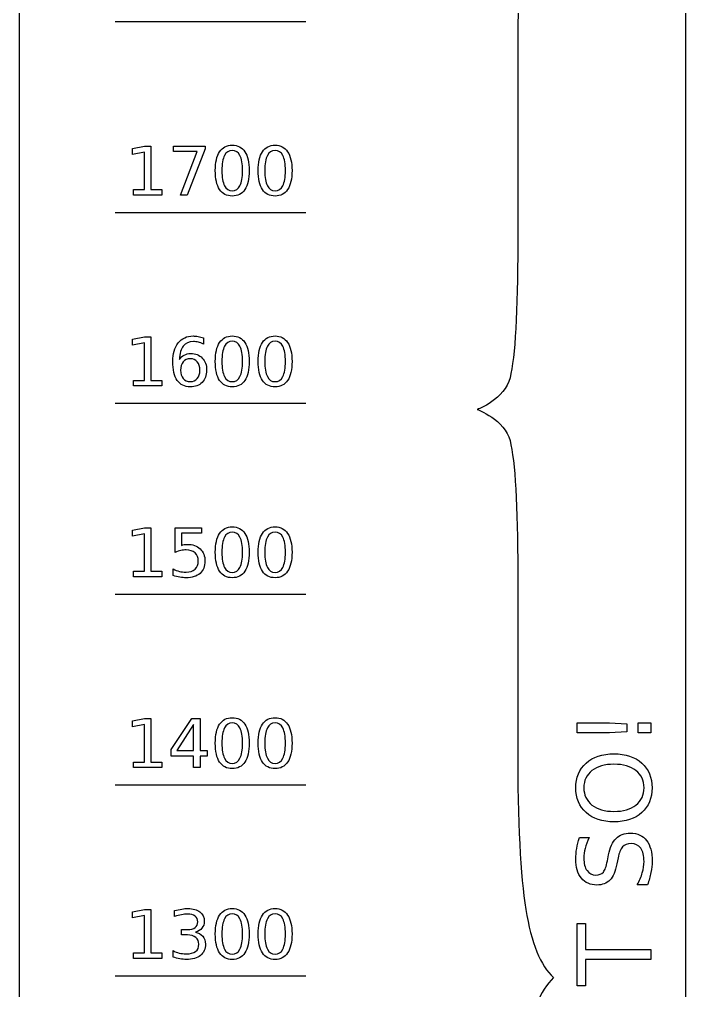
# Model space of a CAD drawing. Extents: x 60 to 130, y -20 to 380.
# Drawn here: x 60 to 129.8, y 178.5 to 280.2 of the extents above; entities that cross this region are included whole.
import ezdxf

# ---------------------------------------------------------------- set-up
doc = ezdxf.new("R2010")
doc.units = 0
doc.layers.add('Ebene_1', color=7, linetype='CONTINUOUS')

msp = doc.modelspace()

# ---------------------------------------------------------------- linework, layer by layer
at = {"layer": 'Ebene_1', "color": 7}
for p, q in [((59.977161, -20.03527), (59.977161, 380.035316)), ((129.81749, 380.035316), (129.81749, -20.03527)), ((112.21677, 275.42282), (112.21677, 256.668506)), ((71.844086, 266.711998), (73.073986, 266.960045)), ((71.844086, 266.078101), (71.844086, 266.711998)), ((73.073986, 266.960045), (73.769896, 266.960045)), ((73.769896, 266.960045), (73.769896, 262.402176)), ((76.136676, 266.960045), (79.443967, 266.960045)), ((76.136676, 266.374379), (76.136676, 266.960045)), ((79.443967, 266.663767), (77.576726, 261.816521)), ((79.443967, 266.960045), (79.443967, 266.663767)), ((82.289616, 267.053062), (82.289616, 267.053062)), ((86.778577, 267.053062), (86.778577, 267.053062)), ((73.080876, 266.326148), (71.844086, 266.078101)), ((73.080876, 262.402176), (73.080876, 266.326148)), ((78.60681, 266.374379), (76.136676, 266.374379)), ((76.849812, 261.816521), (78.60681, 266.374379)), ((82.289616, 266.501847), (82.289616, 266.501847)), ((86.778577, 266.501847), (86.778577, 266.501847)), ((71.943995, 262.402176), (73.080876, 262.402176)), ((71.943995, 261.816521), (71.943995, 262.402176)), ((74.906778, 261.816521), (71.943995, 261.816521)), ((73.769896, 262.402176), (74.906778, 262.402176)), ((74.906778, 262.402176), (74.906778, 261.816521)), ((77.576726, 261.816521), (76.849812, 261.816521)), ((71.844086, 246.711998), (73.073986, 246.960045)), ((71.844086, 246.078101), (71.844086, 246.711998)), ((73.080876, 246.326148), (71.844086, 246.078101)), ((73.073986, 246.960045), (73.769896, 246.960045)), ((73.080876, 242.402176), (73.080876, 246.326148)), ((73.769896, 246.960045), (73.769896, 242.402176)), ((79.268268, 246.846356), (79.268268, 246.212459)), ((79.268268, 246.846356), (79.268268, 246.846356)), ((82.289616, 247.053062), (82.289616, 247.053062)), ((82.289616, 246.501847), (82.289616, 246.501847)), ((86.778577, 247.053062), (86.778577, 247.053062)), ((86.778577, 246.501847), (86.778577, 246.501847)), ((77.886786, 244.66561), (77.886786, 244.66561)), ((71.943995, 242.402176), (73.080876, 242.402176)), ((71.943995, 241.816521), (71.943995, 242.402176)), ((73.769896, 242.402176), (74.906778, 242.402176)), ((74.906778, 242.402176), (74.906778, 241.816521)), ((74.906778, 241.816521), (71.943995, 241.816521)), ((71.844086, 226.711998), (73.073986, 226.960045)), ((73.073986, 226.960045), (73.769896, 226.960045)), ((73.769896, 226.960045), (73.769896, 222.402176)), ((76.319267, 226.960045), (79.051227, 226.960045)), ((76.319267, 224.376222), (76.319267, 226.960045)), ((79.051227, 226.960045), (79.051227, 226.374379)), ((82.289616, 227.053062), (82.289616, 227.053062)), ((86.778577, 227.053062), (86.778577, 227.053062)), ((71.844086, 226.078101), (71.844086, 226.711998)), ((73.080876, 226.326148), (71.844086, 226.078101)), ((73.080876, 222.402176), (73.080876, 226.326148)), ((79.051227, 226.374379), (76.956609, 226.374379)), ((76.956609, 226.374379), (76.956609, 225.113473)), ((82.289616, 226.501847), (82.289616, 226.501847)), ((86.778577, 226.501847), (86.778577, 226.501847)), ((71.943995, 222.402176), (73.080876, 222.402176)), ((71.943995, 221.816521), (71.943995, 222.402176)), ((73.769896, 222.402176), (74.906778, 222.402176)), ((74.906778, 222.402176), (74.906778, 221.816521)), ((76.102224, 221.937092), (76.102224, 222.636438)), ((112.21679, 222.332793), (112.21679, 203.899109)), ((74.906778, 221.816521), (71.943995, 221.816521)), ((71.844086, 206.711998), (73.073986, 206.960045)), ((71.844086, 206.078101), (71.844086, 206.711998)), ((73.073986, 206.960045), (73.769895, 206.960045)), ((73.769895, 206.960045), (73.769895, 202.402176)), ((75.902411, 203.700984), (78.041813, 206.960045)), ((78.041813, 206.960045), (78.916869, 206.960045)), ((78.916869, 206.960045), (78.916869, 203.607967)), ((82.289616, 207.053062), (82.289616, 207.053062)), ((86.778577, 207.053062), (86.778577, 207.053062)), ((73.080875, 206.326148), (71.844086, 206.078101)), ((73.080875, 202.402176), (73.080875, 206.326148)), ((78.224404, 206.353707), (76.467404, 203.607967)), ((78.224404, 203.607967), (78.224404, 206.353707)), ((82.289616, 206.501847), (82.289616, 206.501847)), ((86.778577, 206.501847), (86.778577, 206.501847)), ((118.44415, 205.462227), (118.44415, 206.511258)), ((118.44415, 206.511258), (121.82895, 206.511258)), ((121.82895, 206.511258), (123.6738, 206.407906)), ((123.6738, 206.407906), (123.6738, 205.570747)), ((124.84686, 205.462227), (124.84686, 206.511258)), ((124.84686, 206.511258), (126.15944, 206.511258)), ((126.15944, 206.511258), (126.15944, 205.462227)), ((121.82895, 205.462227), (118.44415, 205.462227)), ((123.6738, 205.570747), (121.82895, 205.462227)), ((126.15944, 205.462227), (124.84686, 205.462227)), ((75.902411, 203.029186), (75.902411, 203.700984)), ((76.467404, 203.607967), (78.224404, 203.607967)), ((78.916869, 203.607967), (79.650673, 203.607967)), ((79.650673, 203.607967), (79.650673, 203.029186)), ((78.224404, 203.029186), (75.902411, 203.029186)), ((78.224404, 201.816521), (78.224404, 203.029186)), ((79.650673, 203.029186), (78.916869, 203.029186)), ((78.916869, 203.029186), (78.916869, 201.816521)), ((71.943995, 202.402176), (73.080875, 202.402176)), ((71.943995, 201.816521), (71.943995, 202.402176)), ((74.906778, 201.816521), (71.943995, 201.816521)), ((73.769895, 202.402176), (74.906778, 202.402176)), ((74.906778, 202.402176), (74.906778, 201.816521)), ((78.916869, 201.816521), (78.224404, 201.816521)), ((118.30462, 199.705475), (118.30462, 199.705475)), ((119.15212, 199.705475), (119.15212, 199.705475)), ((118.69736, 194.48099), (119.71539, 194.48099)), ((118.69737, 194.48099), (118.69736, 194.48099)), ((121.61708, 192.03669), (121.74627, 192.66714)), ((122.73846, 192.36225), (122.61444, 191.72663)), ((125.81837, 189.54589), (124.7435, 189.54589)), ((71.844086, 186.711998), (73.073986, 186.960045)), ((71.844086, 186.078101), (71.844086, 186.711998)), ((73.080875, 186.326148), (71.844086, 186.078101)), ((73.073986, 186.960045), (73.769895, 186.960045)), ((73.080875, 182.402176), (73.080875, 186.326148)), ((73.769895, 186.960045), (73.769895, 182.402176)), ((76.250364, 186.212459), (76.250364, 186.832577)), ((82.289616, 187.053062), (82.289616, 187.053062)), ((82.289616, 186.501847), (82.289616, 186.501847)), ((86.778577, 187.053062), (86.778577, 187.053062)), ((86.778577, 186.501847), (86.778577, 186.501847)), ((118.44415, 178.95739), (118.44415, 185.48412)), ((118.44415, 185.48412), (119.32265, 185.48412)), ((119.32265, 185.48412), (119.32265, 182.74527)), ((76.98417, 184.27976), (76.98417, 184.851646)), ((76.98417, 184.851646), (77.611177, 184.851646)), ((77.583615, 184.27976), (76.98417, 184.27976)), ((78.420776, 184.58982), (78.420776, 184.58982)), ((71.943995, 182.402176), (73.080875, 182.402176)), ((71.943995, 181.816521), (71.943995, 182.402176)), ((73.769895, 182.402176), (74.906778, 182.402176)), ((74.906778, 182.402176), (74.906778, 181.816521)), ((76.095334, 181.97154), (76.095334, 182.643344)), ((119.32265, 182.74527), (126.15944, 182.74527)), ((126.15944, 182.74527), (126.15944, 181.69624)), ((74.906778, 181.816521), (71.943995, 181.816521)), ((126.15944, 181.69624), (119.32265, 181.69624)), ((119.32265, 181.69624), (119.32265, 178.95739)), ((119.32265, 178.95739), (118.44415, 178.95739))]:
    msp.add_line(p, q, dxfattribs=at)
for points in [[(113.05552, 292.589096), (112.49635, 289.009646), (112.21677, 283.287547), (112.21677, 275.42282)], [(70, 280), (76.666667, 280), (83.333333, 280), (90, 280)], [(80.9667, 266.367489), (81.272165, 266.824538), (81.713137, 267.053062), (82.289616, 267.053062)], [(82.289616, 267.053062), (82.866096, 267.053062), (83.30592, 266.824538), (83.609088, 266.367489)], [(85.45566, 266.367489), (85.761125, 266.824538), (86.202097, 267.053062), (86.778577, 267.053062)], [(86.778577, 267.053062), (87.355056, 267.053062), (87.79488, 266.824538), (88.098049, 266.367489)], [(80.511947, 264.383114), (80.511947, 265.251277), (80.663531, 265.912736), (80.9667, 266.367489)], [(81.480021, 265.971302), (81.300875, 265.619902), (81.211302, 265.090506), (81.211302, 264.383114)], [(82.289616, 266.501847), (81.931326, 266.501847), (81.661461, 266.324999), (81.480021, 265.971302)], [(83.099215, 265.971302), (82.920069, 266.324999), (82.650203, 266.501847), (82.289616, 266.501847)], [(83.371376, 264.383114), (83.371376, 265.090506), (83.280656, 265.619902), (83.099215, 265.971302)], [(83.609088, 266.367489), (83.914553, 265.912736), (84.067286, 265.251277), (84.067286, 264.383114)], [(85.000908, 264.383114), (85.000908, 265.251277), (85.152492, 265.912736), (85.45566, 266.367489)], [(85.968978, 265.971302), (85.789834, 265.619902), (85.700262, 265.090506), (85.700262, 264.383114)], [(86.778577, 266.501847), (86.420287, 266.501847), (86.150421, 266.324999), (85.968978, 265.971302)], [(87.588173, 265.971302), (87.409029, 266.324999), (87.139163, 266.501847), (86.778577, 266.501847)], [(87.860336, 264.383114), (87.860336, 265.090506), (87.769615, 265.619902), (87.588173, 265.971302)], [(88.098049, 266.367489), (88.403514, 265.912736), (88.556246, 265.251277), (88.556246, 264.383114)], [(80.9667, 262.398737), (80.663531, 262.855796), (80.511947, 263.517255), (80.511947, 264.383114)], [(81.211302, 264.383114), (81.211302, 263.678016), (81.300875, 263.148619), (81.480021, 262.794924)], [(83.099215, 262.794924), (83.280656, 263.148619), (83.371376, 263.678016), (83.371376, 264.383114)], [(84.067286, 264.383114), (84.067286, 263.517255), (83.914553, 262.855796), (83.609088, 262.398737)], [(85.45566, 262.398737), (85.152492, 262.855796), (85.000908, 263.517255), (85.000908, 264.383114)], [(85.700262, 264.383114), (85.700262, 263.678016), (85.789834, 263.148619), (85.968978, 262.794924)], [(87.588173, 262.794924), (87.769615, 263.148619), (87.860336, 263.678016), (87.860336, 264.383114)], [(88.556246, 264.383114), (88.556246, 263.517255), (88.403514, 262.855796), (88.098049, 262.398737)], [(81.480021, 262.794924), (81.661461, 262.443522), (81.931326, 262.267821), (82.289616, 262.267821)], [(82.289616, 262.267821), (82.650203, 262.267821), (82.920069, 262.443522), (83.099215, 262.794924)], [(85.968978, 262.794924), (86.150421, 262.443522), (86.420287, 262.267821), (86.778577, 262.267821)], [(86.778577, 262.267821), (87.139163, 262.267821), (87.409029, 262.443522), (87.588173, 262.794924)], [(82.289616, 261.716614), (81.713137, 261.716614), (81.272165, 261.943988), (80.9667, 262.398737)], [(83.609088, 262.398737), (83.30592, 261.943988), (82.866096, 261.716614), (82.289616, 261.716614)], [(86.778577, 261.716614), (86.202097, 261.716614), (85.761125, 261.943988), (85.45566, 262.398737)], [(88.098049, 262.398737), (87.79488, 261.943988), (87.355056, 261.716614), (86.778577, 261.716614)], [(70, 260), (76.666667, 260), (83.333333, 260), (90, 260)], [(112.21677, 256.668506), (112.21677, 249.560054), (111.9496, 244.89666), (111.41527, 242.678404)], [(76.050548, 244.383114), (76.050548, 245.196156), (76.243474, 245.843834), (76.629324, 246.326148)], [(76.629324, 246.326148), (77.015175, 246.810757), (77.533088, 247.053062), (78.183063, 247.053062)], [(78.210622, 246.467396), (77.751278, 246.467396), (77.399878, 246.312367), (77.156425, 246.002309)], [(78.183063, 247.053062), (78.357614, 247.053062), (78.533314, 247.035836), (78.710164, 247.001386)], [(78.737723, 246.401938), (78.560875, 246.445577), (78.385175, 246.467396), (78.210622, 246.467396)], [(78.710164, 247.001386), (78.889308, 246.966935), (79.075342, 246.915259), (79.268268, 246.846356)], [(79.268268, 246.212459), (79.093717, 246.295142), (78.916869, 246.358301), (78.737723, 246.401938)], [(80.511947, 244.383114), (80.511947, 245.251277), (80.663531, 245.912736), (80.9667, 246.367489)], [(80.9667, 246.367489), (81.272165, 246.824538), (81.713137, 247.053062), (82.289616, 247.053062)], [(82.289616, 246.501847), (81.931326, 246.501847), (81.661461, 246.324999), (81.48002, 245.971302)], [(82.289616, 247.053062), (82.866096, 247.053062), (83.30592, 246.824538), (83.609088, 246.367489)], [(83.099215, 245.971302), (82.920069, 246.324999), (82.650203, 246.501847), (82.289616, 246.501847)], [(83.609088, 246.367489), (83.914553, 245.912736), (84.067286, 245.251277), (84.067286, 244.383114)], [(85.000908, 244.383114), (85.000908, 245.251277), (85.152492, 245.912736), (85.45566, 246.367489)], [(85.45566, 246.367489), (85.761125, 246.824538), (86.202097, 247.053062), (86.778577, 247.053062)], [(86.778577, 246.501847), (86.420287, 246.501847), (86.150421, 246.324999), (85.968978, 245.971302)], [(86.778577, 247.053062), (87.355056, 247.053062), (87.79488, 246.824538), (88.098049, 246.367489)], [(87.588173, 245.971302), (87.409029, 246.324999), (87.139163, 246.501847), (86.778577, 246.501847)], [(88.098049, 246.367489), (88.403514, 245.912736), (88.556246, 245.251277), (88.556246, 244.383114)], [(77.156425, 246.002309), (76.915267, 245.692251), (76.777464, 245.223718), (76.743013, 244.59671)], [(81.48002, 245.971302), (81.300875, 245.619902), (81.211302, 245.090506), (81.211302, 244.383114)], [(83.371376, 244.383114), (83.371376, 245.090506), (83.280656, 245.619902), (83.099215, 245.971302)], [(85.968978, 245.971302), (85.789834, 245.619902), (85.700262, 245.090506), (85.700262, 244.383114)], [(87.860336, 244.383114), (87.860336, 245.090506), (87.769615, 245.619902), (87.588173, 245.971302)], [(76.522528, 242.398737), (76.207875, 242.855796), (76.050548, 243.517255), (76.050548, 244.383114)], [(76.743013, 244.59671), (76.87852, 244.796525), (77.048478, 244.949257), (77.252886, 245.054907)], [(77.142645, 244.345218), (76.961203, 244.131622), (76.870481, 243.838791), (76.870481, 243.466727)], [(77.886786, 244.66561), (77.574429, 244.66561), (77.326382, 244.558813), (77.142645, 244.345218)], [(77.252886, 245.054907), (77.457296, 245.162854), (77.682377, 245.216827), (77.928127, 245.216827)], [(78.627481, 244.345218), (78.446039, 244.558813), (78.19914, 244.66561), (77.886786, 244.66561)], [(77.928127, 245.216827), (78.44489, 245.216827), (78.852559, 245.0595), (79.151134, 244.744847)], [(78.903087, 243.466727), (78.903087, 243.838791), (78.811219, 244.131622), (78.627481, 244.345218)], [(79.151134, 244.744847), (79.452006, 244.432493), (79.602442, 244.006453), (79.602442, 243.466727)], [(80.9667, 242.398737), (80.663531, 242.855796), (80.511947, 243.517255), (80.511947, 244.383114)], [(81.211302, 244.383114), (81.211302, 243.678016), (81.300875, 243.148619), (81.48002, 242.794924)], [(83.099215, 242.794924), (83.280656, 243.148619), (83.371376, 243.678016), (83.371376, 244.383114)], [(84.067286, 244.383114), (84.067286, 243.517255), (83.914553, 242.855796), (83.609088, 242.398737)], [(85.45566, 242.398737), (85.152492, 242.855796), (85.000908, 243.517255), (85.000908, 244.383114)], [(85.700262, 244.383114), (85.700262, 243.678016), (85.789834, 243.148619), (85.968978, 242.794924)], [(87.588173, 242.794924), (87.769615, 243.148619), (87.860336, 243.678016), (87.860336, 244.383114)], [(88.556246, 244.383114), (88.556246, 243.517255), (88.403514, 242.855796), (88.098049, 242.398737)], [(76.870481, 243.466727), (76.870481, 243.096946), (76.961203, 242.804114), (77.142645, 242.588231)], [(78.627481, 242.588231), (78.811219, 242.804114), (78.903087, 243.096946), (78.903087, 243.466727)], [(79.602442, 243.466727), (79.602442, 242.938478), (79.446265, 242.51473), (79.13391, 242.195484)], [(77.886786, 241.716614), (77.291932, 241.716614), (76.837179, 241.943988), (76.522528, 242.398737)], [(77.142645, 242.588231), (77.326382, 242.374624), (77.574429, 242.267821), (77.886786, 242.267821)], [(77.886786, 242.267821), (78.19914, 242.267821), (78.446039, 242.374624), (78.627481, 242.588231)], [(82.289616, 241.716614), (81.713137, 241.716614), (81.272165, 241.943988), (80.9667, 242.398737)], [(81.48002, 242.794924), (81.661461, 242.443522), (81.931326, 242.267821), (82.289616, 242.267821)], [(82.289616, 242.267821), (82.650203, 242.267821), (82.920069, 242.443522), (83.099215, 242.794924)], [(83.609088, 242.398737), (83.30592, 241.943988), (82.866096, 241.716614), (82.289616, 241.716614)], [(86.778577, 241.716614), (86.202097, 241.716614), (85.761125, 241.943988), (85.45566, 242.398737)], [(85.968978, 242.794924), (86.150421, 242.443522), (86.420287, 242.267821), (86.778577, 242.267821)], [(86.778577, 242.267821), (87.139163, 242.267821), (87.409029, 242.443522), (87.588173, 242.794924)], [(88.098049, 242.398737), (87.79488, 241.943988), (87.355056, 241.716614), (86.778577, 241.716614)], [(111.41527, 242.678404), (110.88096, 240.460168), (107.98566, 239.351035), (107.98566, 239.351035)], [(79.13391, 242.195484), (78.821553, 241.876238), (78.405845, 241.716614), (77.886786, 241.716614)], [(70, 240), (76.666667, 240), (83.333333, 240), (90, 240)], [(107.98242, 239.35421), (107.98242, 239.35421), (110.87995, 238.26404), (111.41467, 236.083699)], [(111.41467, 236.083699), (111.94941, 233.903407), (112.21679, 229.319753), (112.21679, 222.332793)], [(80.9667, 226.367489), (81.272165, 226.824538), (81.713137, 227.053062), (82.289616, 227.053062)], [(82.289616, 227.053062), (82.866096, 227.053062), (83.30592, 226.824538), (83.609088, 226.367489)], [(85.45566, 226.367489), (85.761125, 226.824538), (86.202097, 227.053062), (86.778577, 227.053062)], [(86.778577, 227.053062), (87.355056, 227.053062), (87.79488, 226.824538), (88.098049, 226.367489)], [(80.511947, 224.383114), (80.511947, 225.251277), (80.663531, 225.912736), (80.9667, 226.367489)], [(81.48002, 225.971302), (81.300875, 225.619902), (81.211302, 225.090506), (81.211302, 224.383114)], [(82.289616, 226.501847), (81.931326, 226.501847), (81.661461, 226.324999), (81.48002, 225.971302)], [(83.099215, 225.971302), (82.920069, 226.324999), (82.650203, 226.501847), (82.289616, 226.501847)], [(83.371376, 224.383114), (83.371376, 225.090506), (83.280656, 225.619902), (83.099215, 225.971302)], [(83.609088, 226.367489), (83.914553, 225.912736), (84.067286, 225.251277), (84.067286, 224.383114)], [(85.000908, 224.383114), (85.000908, 225.251277), (85.152492, 225.912736), (85.45566, 226.367489)], [(85.968978, 225.971302), (85.789834, 225.619902), (85.700262, 225.090506), (85.700262, 224.383114)], [(86.778577, 226.501847), (86.420287, 226.501847), (86.150421, 226.324999), (85.968978, 225.971302)], [(87.588173, 225.971302), (87.409029, 226.324999), (87.139163, 226.501847), (86.778577, 226.501847)], [(87.860336, 224.383114), (87.860336, 225.090506), (87.769615, 225.619902), (87.588173, 225.971302)], [(88.098049, 226.367489), (88.403514, 225.912736), (88.556246, 225.251277), (88.556246, 224.383114)], [(76.956609, 225.113473), (77.057665, 225.147923), (77.158721, 225.173187), (77.259776, 225.189265)], [(77.259776, 225.189265), (77.360833, 225.20764), (77.46189, 225.216827), (77.562946, 225.216827)], [(77.562946, 225.216827), (78.137129, 225.216827), (78.591882, 225.0595), (78.927204, 224.744847)], [(76.884261, 224.569148), (76.700524, 224.527808), (76.512192, 224.463499), (76.319267, 224.376222)], [(77.442368, 224.631161), (77.256332, 224.631161), (77.070297, 224.61049), (76.884261, 224.569148)], [(78.386324, 224.317656), (78.154353, 224.52666), (77.839701, 224.631161), (77.442368, 224.631161)], [(78.734278, 223.466727), (78.734278, 223.82501), (78.618293, 224.108653), (78.386324, 224.317656)], [(78.927204, 224.744847), (79.262526, 224.430196), (79.430188, 224.004156), (79.430188, 223.466727)], [(80.9667, 222.398737), (80.663531, 222.855796), (80.511947, 223.517255), (80.511947, 224.383114)], [(81.211302, 224.383114), (81.211302, 223.678016), (81.300875, 223.148619), (81.48002, 222.794924)], [(83.099215, 222.794924), (83.280656, 223.148619), (83.371376, 223.678016), (83.371376, 224.383114)], [(84.067286, 224.383114), (84.067286, 223.517255), (83.914553, 222.855796), (83.609088, 222.398737)], [(85.45566, 222.398737), (85.152492, 222.855796), (85.000908, 223.517255), (85.000908, 224.383114)], [(85.700262, 224.383114), (85.700262, 223.678016), (85.789834, 223.148619), (85.968978, 222.794924)], [(87.588173, 222.794924), (87.769615, 223.148619), (87.860336, 223.678016), (87.860336, 224.383114)], [(88.556246, 224.383114), (88.556246, 223.517255), (88.403514, 222.855796), (88.098049, 222.398737)], [(78.386324, 222.615774), (78.618293, 222.824778), (78.734278, 223.108429), (78.734278, 223.466727)], [(79.430188, 223.466727), (79.430188, 222.913201), (79.257932, 222.482566), (78.913422, 222.17482)], [(76.102224, 222.636438), (76.308931, 222.523902), (76.522527, 222.440073), (76.743013, 222.384952)], [(76.794689, 221.771727), (76.571906, 221.808469), (76.341085, 221.86359), (76.102224, 221.937092)], [(76.743013, 222.384952), (76.963499, 222.32983), (77.196617, 222.30227), (77.442368, 222.30227)], [(77.442368, 222.30227), (77.839701, 222.30227), (78.154353, 222.406771), (78.386324, 222.615774)], [(78.913422, 222.17482), (78.568913, 221.86935), (78.083155, 221.716614), (77.456147, 221.716614)], [(82.289616, 221.716614), (81.713137, 221.716614), (81.272165, 221.943988), (80.9667, 222.398737)], [(81.48002, 222.794924), (81.661461, 222.443522), (81.931326, 222.267821), (82.289616, 222.267821)], [(82.289616, 222.267821), (82.650203, 222.267821), (82.920069, 222.443522), (83.099215, 222.794924)], [(83.609088, 222.398737), (83.30592, 221.943988), (82.866096, 221.716614), (82.289616, 221.716614)], [(86.778577, 221.716614), (86.202097, 221.716614), (85.761125, 221.943988), (85.45566, 222.398737)], [(85.968978, 222.794924), (86.150421, 222.443522), (86.420287, 222.267821), (86.778577, 222.267821)], [(86.778577, 222.267821), (87.139163, 222.267821), (87.409029, 222.443522), (87.588173, 222.794924)], [(88.098049, 222.398737), (87.79488, 221.943988), (87.355056, 221.716614), (86.778577, 221.716614)], [(77.456147, 221.716614), (77.240254, 221.716614), (77.019768, 221.734985), (76.794689, 221.771727)], [(70, 220), (76.666667, 220), (83.333333, 220), (90, 220)], [(80.9667, 206.367489), (81.272165, 206.824538), (81.713137, 207.053062), (82.289616, 207.053062)], [(82.289616, 207.053062), (82.866096, 207.053062), (83.30592, 206.824538), (83.609088, 206.367489)], [(85.45566, 206.367489), (85.761125, 206.824538), (86.202097, 207.053062), (86.778577, 207.053062)], [(86.778577, 207.053062), (87.355056, 207.053062), (87.79488, 206.824538), (88.098048, 206.367489)], [(80.511947, 204.383114), (80.511947, 205.251277), (80.663531, 205.912736), (80.9667, 206.367489)], [(81.48002, 205.971302), (81.300874, 205.619902), (81.211302, 205.090506), (81.211302, 204.383114)], [(82.289616, 206.501847), (81.931326, 206.501847), (81.661461, 206.324999), (81.48002, 205.971302)], [(83.099215, 205.971302), (82.920069, 206.324999), (82.650203, 206.501847), (82.289616, 206.501847)], [(83.371376, 204.383114), (83.371376, 205.090506), (83.280655, 205.619902), (83.099215, 205.971302)], [(83.609088, 206.367489), (83.914553, 205.912736), (84.067285, 205.251277), (84.067285, 204.383114)], [(85.000907, 204.383114), (85.000907, 205.251277), (85.152492, 205.912736), (85.45566, 206.367489)], [(85.968978, 205.971302), (85.789834, 205.619902), (85.700262, 205.090506), (85.700262, 204.383114)], [(86.778577, 206.501847), (86.420287, 206.501847), (86.150421, 206.324999), (85.968978, 205.971302)], [(87.588173, 205.971302), (87.409028, 206.324999), (87.139163, 206.501847), (86.778577, 206.501847)], [(87.860336, 204.383114), (87.860336, 205.090506), (87.769615, 205.619902), (87.588173, 205.971302)], [(88.098048, 206.367489), (88.403513, 205.912736), (88.556246, 205.251277), (88.556246, 204.383114)], [(80.9667, 202.398737), (80.663531, 202.855796), (80.511947, 203.517255), (80.511947, 204.383114)], [(81.211302, 204.383114), (81.211302, 203.678016), (81.300874, 203.148619), (81.48002, 202.794924)], [(83.099215, 202.794924), (83.280655, 203.148619), (83.371376, 203.678016), (83.371376, 204.383114)], [(84.067285, 204.383114), (84.067285, 203.517255), (83.914553, 202.855796), (83.609088, 202.398737)], [(85.45566, 202.398737), (85.152492, 202.855796), (85.000907, 203.517255), (85.000907, 204.383114)], [(85.700262, 204.383114), (85.700262, 203.678016), (85.789834, 203.148619), (85.968978, 202.794924)], [(87.588173, 202.794924), (87.769615, 203.148619), (87.860336, 203.678016), (87.860336, 204.383114)], [(88.556246, 204.383114), (88.556246, 203.517255), (88.403513, 202.855796), (88.098048, 202.398737)], [(112.21679, 203.899109), (112.21679, 196.1193), (112.50281, 190.4703), (113.07484, 186.95204)], [(81.48002, 202.794924), (81.661461, 202.443522), (81.931326, 202.267821), (82.289616, 202.267821)], [(82.289616, 202.267821), (82.650203, 202.267821), (82.920069, 202.443522), (83.099215, 202.794924)], [(85.968978, 202.794924), (86.150421, 202.443522), (86.420287, 202.267821), (86.778577, 202.267821)], [(86.778577, 202.267821), (87.139163, 202.267821), (87.409028, 202.443522), (87.588173, 202.794924)], [(119.39499, 202.299632), (120.118463, 202.947309), (121.08998, 203.271148), (122.30954, 203.271148)], [(122.30954, 203.271148), (123.52566, 203.271148), (124.49718, 202.947309), (125.2241, 202.299632)], [(82.289616, 201.716614), (81.713137, 201.716614), (81.272165, 201.943988), (80.9667, 202.398737)], [(83.609088, 202.398737), (83.30592, 201.943988), (82.866096, 201.716614), (82.289616, 201.716614)], [(86.778577, 201.716614), (86.202097, 201.716614), (85.761125, 201.943988), (85.45566, 202.398737)], [(88.098048, 202.398737), (87.79488, 201.943988), (87.355056, 201.716614), (86.778577, 201.716614)], [(118.30462, 199.705475), (118.30462, 200.787235), (118.668077, 201.651954), (119.39499, 202.299632)], [(122.30954, 202.17044), (121.33458, 202.17044), (120.564603, 201.948232), (119.99961, 201.503815)], [(124.61431, 201.503815), (124.049317, 201.948232), (123.28106, 202.17044), (122.30954, 202.17044)], [(125.2241, 202.299632), (125.947567, 201.651954), (126.3093, 200.787235), (126.3093, 199.705475)], [(119.99961, 201.503815), (119.434617, 201.062842), (119.15212, 200.463396), (119.15212, 199.705475)], [(125.46181, 199.705475), (125.46181, 200.463396), (125.17931, 201.062842), (124.61431, 201.503815)], [(70, 200), (76.666667, 200), (83.333333, 200), (90, 200)], [(119.39499, 197.100983), (118.668077, 197.752106), (118.30462, 198.62027), (118.30462, 199.705475)], [(119.15212, 199.705475), (119.15212, 198.947554), (119.434617, 198.344662), (119.99961, 197.8968)], [(124.61431, 197.8968), (125.17931, 198.344662), (125.46181, 198.947554), (125.46181, 199.705475)], [(126.3093, 199.705475), (126.3093, 198.62027), (125.947567, 197.752106), (125.2241, 197.100983)], [(119.99961, 197.8968), (120.564603, 197.452383), (121.33458, 197.230174), (122.30954, 197.230174)], [(122.30954, 197.230174), (123.28106, 197.230174), (124.049317, 197.452383), (124.61431, 197.8968)], [(122.30954, 196.12947), (121.08998, 196.12947), (120.118463, 196.453308), (119.39499, 197.100983)], [(125.2241, 197.100983), (124.500627, 196.453308), (123.529107, 196.12947), (122.30954, 196.12947)], [(118.40282, 193.3286), (118.468287, 193.704113), (118.56647, 194.088243), (118.69737, 194.48099)], [(119.71539, 194.48099), (119.52591, 194.084803), (119.38466, 193.71101), (119.29164, 193.35961)], [(122.53175, 194.38797), (122.903823, 194.760037), (123.403363, 194.94607), (124.03037, 194.94607)], [(124.03037, 194.94607), (124.777957, 194.94607), (125.344673, 194.69458), (125.73052, 194.1916)], [(121.74627, 192.66714), (121.89441, 193.445733), (122.156237, 194.019343), (122.53175, 194.38797)], [(123.21905, 193.5043), (123.005457, 193.27348), (122.84526, 192.892797), (122.73846, 192.36225)], [(124.10788, 193.8557), (123.72892, 193.8557), (123.432643, 193.738567), (123.21905, 193.5043)], [(125.11041, 193.36994), (124.876143, 193.69378), (124.541967, 193.8557), (124.10788, 193.8557)], [(125.73052, 194.1916), (126.116373, 193.69206), (126.3093, 192.958253), (126.3093, 191.99018)], [(118.30462, 192.22273), (118.30462, 192.584463), (118.337353, 192.953087), (118.40282, 193.3286)], [(119.29164, 193.35961), (119.198627, 193.00821), (119.15212, 192.668867), (119.15212, 192.34158)], [(125.46181, 191.99018), (125.46181, 192.58618), (125.344677, 193.0461), (125.11041, 193.36994)], [(118.89373, 190.23318), (118.50099, 190.715493), (118.30462, 191.378677), (118.30462, 192.22273)], [(119.15212, 192.34158), (119.15212, 191.77314), (119.26236, 191.33389), (119.48284, 191.02383)], [(121.1985, 190.8688), (121.370753, 191.075507), (121.51028, 191.464803), (121.61708, 192.03669)], [(122.61444, 191.72663), (122.459407, 190.948043), (122.216527, 190.38477), (121.8858, 190.03681)], [(125.28094, 190.79129), (125.40152, 191.19781), (125.46181, 191.59744), (125.46181, 191.99018)], [(126.3093, 191.99018), (126.3093, 191.625), (126.26796, 191.235703), (126.18528, 190.82229)], [(119.48284, 191.02383), (119.703327, 190.717217), (120.016833, 190.56391), (120.42336, 190.56391)], [(120.42336, 190.56391), (120.76442, 190.56391), (121.0228, 190.66554), (121.1985, 190.8688)], [(124.7435, 189.54589), (124.981213, 189.969637), (125.16036, 190.38477), (125.28094, 190.79129)], [(126.18528, 190.82229), (126.102593, 190.41233), (125.98029, 189.986863), (125.81837, 189.54589)], [(120.50604, 189.51488), (119.823907, 189.51488), (119.28647, 189.754313), (118.89373, 190.23318)], [(121.8858, 190.03681), (121.555067, 189.688857), (121.095147, 189.51488), (120.50604, 189.51488)], [(76.250364, 186.832577), (76.514489, 186.906072), (76.761387, 186.961194), (76.99106, 186.997941)], [(76.970388, 186.405386), (76.7522, 186.364044), (76.512192, 186.299735), (76.250364, 186.212459)], [(77.583615, 186.467396), (77.392987, 186.467396), (77.188577, 186.446726), (76.970388, 186.405386)], [(76.99106, 186.997941), (77.223029, 187.034688), (77.441218, 187.053062), (77.645628, 187.053062)], [(78.386324, 186.2538), (78.200289, 186.396197), (77.932719, 186.467396), (77.583615, 186.467396)], [(77.645628, 187.053062), (78.173876, 187.053062), (78.591881, 186.932483), (78.899642, 186.691326)], [(78.668822, 185.647463), (78.668822, 185.911588), (78.574656, 186.1137), (78.386324, 186.2538)], [(78.899642, 186.691326), (79.207404, 186.452467), (79.361285, 186.128629), (79.361285, 185.71981)], [(80.511947, 184.383114), (80.511947, 185.251277), (80.663531, 185.912736), (80.9667, 186.367489)], [(80.9667, 186.367489), (81.272165, 186.824538), (81.713137, 187.053062), (82.289616, 187.053062)], [(82.289616, 186.501847), (81.931326, 186.501847), (81.661461, 186.324999), (81.48002, 185.971302)], [(82.289616, 187.053062), (82.866096, 187.053062), (83.30592, 186.824538), (83.609088, 186.367489)], [(83.099215, 185.971302), (82.920069, 186.324999), (82.650203, 186.501847), (82.289616, 186.501847)], [(83.609088, 186.367489), (83.914553, 185.912736), (84.067285, 185.251277), (84.067285, 184.383114)], [(85.000907, 184.383114), (85.000907, 185.251277), (85.152492, 185.912736), (85.45566, 186.367489)], [(85.45566, 186.367489), (85.761125, 186.824538), (86.202097, 187.053062), (86.778577, 187.053062)], [(86.778577, 186.501847), (86.420287, 186.501847), (86.150421, 186.324999), (85.968978, 185.971302)], [(86.778577, 187.053062), (87.355056, 187.053062), (87.79488, 186.824538), (88.098048, 186.367489)], [(87.588173, 185.971302), (87.409028, 186.324999), (87.139163, 186.501847), (86.778577, 186.501847)], [(88.098048, 186.367489), (88.403513, 185.912736), (88.556246, 185.251277), (88.556246, 184.383114)], [(113.07484, 186.95204), (113.63445, 183.43379), (114.59822, 181.05525), (115.96614, 179.81642)], [(78.396659, 185.054907), (78.578101, 185.192711), (78.668822, 185.39023), (78.668822, 185.647463)], [(79.361285, 185.71981), (79.361285, 185.435016), (79.279751, 185.193859), (79.116683, 184.996339)], [(81.48002, 185.971302), (81.300874, 185.619902), (81.211302, 185.090506), (81.211302, 184.383114)], [(83.371376, 184.383114), (83.371376, 185.090506), (83.280655, 185.619902), (83.099215, 185.971302)], [(85.968978, 185.971302), (85.789834, 185.619902), (85.700262, 185.090506), (85.700262, 184.383114)], [(87.860336, 184.383114), (87.860336, 185.090506), (87.769615, 185.619902), (87.588173, 185.971302)], [(78.469006, 184.021379), (78.257707, 184.193633), (77.962576, 184.27976), (77.583615, 184.27976)], [(77.611177, 184.851646), (77.953389, 184.851646), (78.215216, 184.9194), (78.396659, 185.054907)], [(79.116683, 184.996339), (78.953615, 184.801117), (78.721646, 184.665611), (78.420776, 184.58982)], [(78.420776, 184.58982), (78.753801, 184.518621), (79.013331, 184.370481), (79.199365, 184.145402)], [(80.9667, 182.398737), (80.663531, 182.855796), (80.511947, 183.517255), (80.511947, 184.383114)], [(81.211302, 184.383114), (81.211302, 183.678016), (81.300874, 183.148619), (81.48002, 182.794924)], [(83.099215, 182.794924), (83.280655, 183.148619), (83.371376, 183.678016), (83.371376, 184.383114)], [(84.067285, 184.383114), (84.067285, 183.517255), (83.914553, 182.855796), (83.609088, 182.398737)], [(85.45566, 182.398737), (85.152492, 182.855796), (85.000907, 183.517255), (85.000907, 184.383114)], [(85.700262, 184.383114), (85.700262, 183.678016), (85.789834, 183.148619), (85.968978, 182.794924)], [(87.588173, 182.794924), (87.769615, 183.148619), (87.860336, 183.678016), (87.860336, 184.383114)], [(88.556246, 184.383114), (88.556246, 183.517255), (88.403513, 182.855796), (88.098048, 182.398737)], [(78.44489, 182.560662), (78.674562, 182.732905), (78.789398, 182.983245), (78.789398, 183.311681)], [(78.789398, 183.311681), (78.789398, 183.614855), (78.682601, 183.851421), (78.469006, 184.021379)], [(79.481863, 183.311681), (79.481863, 182.804105), (79.307312, 182.411366), (78.95821, 182.133465)], [(79.199365, 184.145402), (79.387697, 183.920323), (79.481863, 183.642416), (79.481863, 183.311681)], [(76.095334, 182.643344), (76.28826, 182.530808), (76.499559, 182.445824), (76.729233, 182.388391)], [(76.729233, 182.388391), (76.958906, 182.330977), (77.198914, 182.30227), (77.449257, 182.30227)], [(77.449257, 182.30227), (77.885636, 182.30227), (78.217514, 182.3884), (78.44489, 182.560662)], [(82.289616, 181.716614), (81.713137, 181.716614), (81.272165, 181.943988), (80.9667, 182.398737)], [(81.48002, 182.794924), (81.661461, 182.443522), (81.931326, 182.267821), (82.289616, 182.267821)], [(82.289616, 182.267821), (82.650203, 182.267821), (82.920069, 182.443522), (83.099215, 182.794924)], [(83.609088, 182.398737), (83.30592, 181.943988), (82.866096, 181.716614), (82.289616, 181.716614)], [(86.778577, 181.716614), (86.202097, 181.716614), (85.761125, 181.943988), (85.45566, 182.398737)], [(85.968978, 182.794924), (86.150421, 182.443522), (86.420287, 182.267821), (86.778577, 182.267821)], [(86.778577, 182.267821), (87.139163, 182.267821), (87.409028, 182.443522), (87.588173, 182.794924)], [(88.098048, 182.398737), (87.79488, 181.943988), (87.355056, 181.716614), (86.778577, 181.716614)], [(76.801579, 181.782072), (76.574203, 181.823418), (76.338788, 181.886574), (76.095334, 181.97154)], [(77.469929, 181.716614), (77.254036, 181.716614), (77.031253, 181.738434), (76.801579, 181.782072)], [(78.95821, 182.133465), (78.609107, 181.855565), (78.113013, 181.716614), (77.469929, 181.716614)], [(70, 180), (76.666667, 180), (83.333333, 180), (90, 180)], [(115.96614, 179.81642), (114.58578, 178.47846), (113.61579, 176.05039), (113.05618, 172.53216)]]:
    msp.add_open_spline(points, degree=3, dxfattribs=at)

doc.saveas('drawing.dxf')
